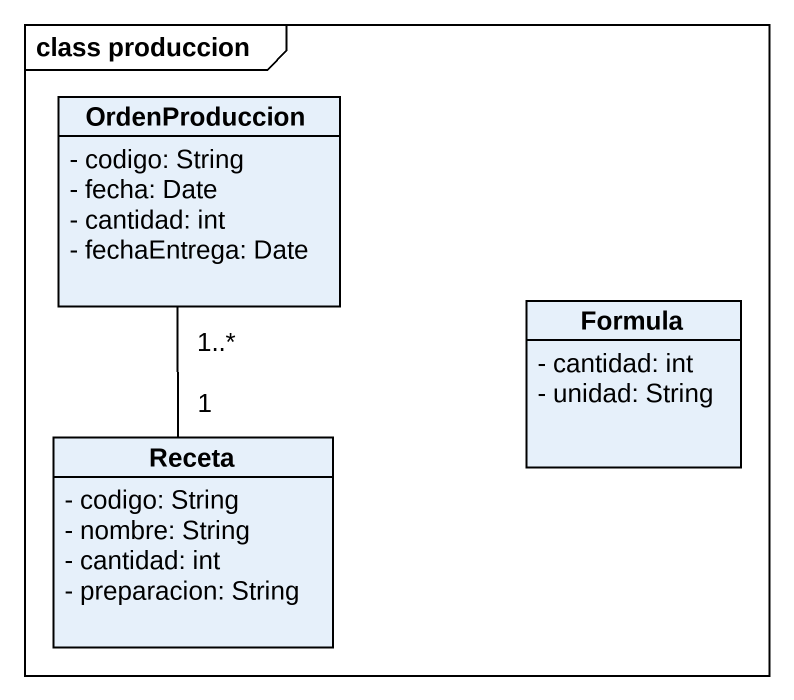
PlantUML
@startuml
mainframe class produccion
hide circle
hide empty members
skinparam classAttributeIconSize 0
class OrdenProduccion {
  - codigo: String
  - fecha: Date
  - cantidad: int
  - fechaEntrega: Date
}
class Formula {
  - cantidad: int
  - unidad: String
}
class Receta {
  - codigo: String
  - nombre: String
  - cantidad: int
  - preparacion: String
}
Receta "1" -up- "1..*" OrdenProduccion
@enduml
